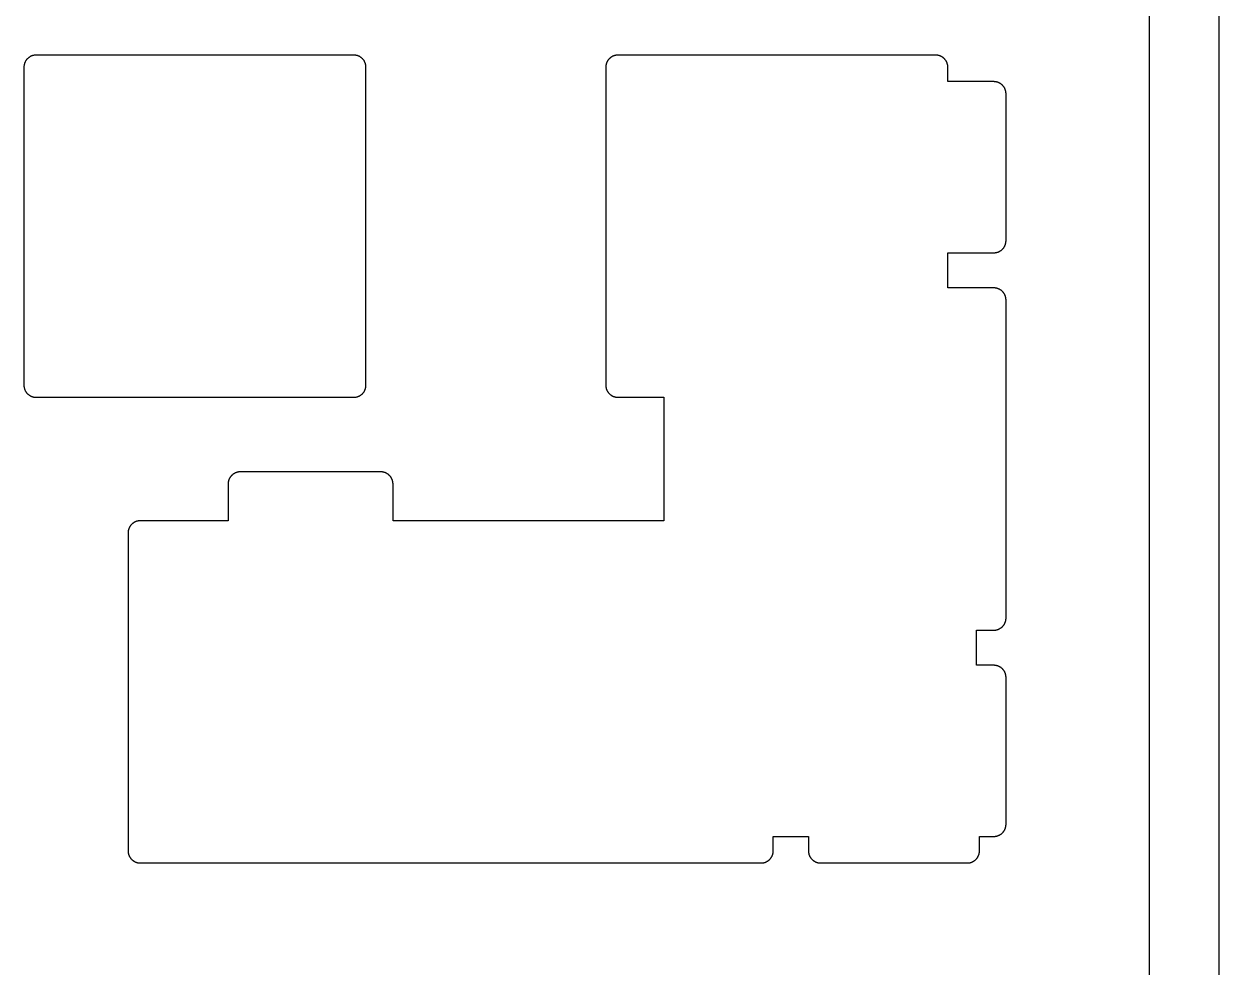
# Model space of a CAD drawing. Header units: millimetres. Extents: x -947 to -599, y 2206 to 2334.
# Drawn here: x -706.1 to -657.19, y 2246.87 to 2285.46 of the extents above; entities that cross this region are included whole.
import ezdxf

# ---------------------------------------------------------------- set-up
doc = ezdxf.new("R2010")
doc.units = ezdxf.units.MM
doc.layers.add('Default', color=18, linetype='Continuous', true_color=0x000000)

msp = doc.modelspace()

# ---------------------------------------------------------------- linework, layer by layer
at = {"layer": 'Default'}
for points in [[(-660.048, 2302.731), (-660.048, 2213.531)], [(-657.185, 2213.531), (-657.185, 2302.731)], [(-705.598, 2284.181), (-705.615, 2284.181), (-705.632, 2284.18), (-705.649, 2284.178), (-705.666, 2284.176), (-705.683, 2284.174), (-705.699, 2284.17), (-705.716, 2284.167), (-705.732, 2284.162), (-705.749, 2284.158), (-705.765, 2284.152), (-705.781, 2284.146), (-705.797, 2284.14), (-705.812, 2284.132), (-705.828, 2284.125), (-705.843, 2284.117), (-705.857, 2284.108), (-705.872, 2284.099), (-705.886, 2284.089), (-705.9, 2284.079), (-705.913, 2284.069), (-705.926, 2284.058), (-705.939, 2284.046), (-705.951, 2284.034), (-705.963, 2284.022), (-705.974, 2284.01), (-705.985, 2283.996), (-705.996, 2283.983), (-706.006, 2283.969), (-706.016, 2283.955), (-706.025, 2283.941), (-706.033, 2283.926), (-706.041, 2283.911), (-706.049, 2283.896), (-706.056, 2283.88), (-706.063, 2283.864), (-706.069, 2283.848), (-706.074, 2283.832), (-706.079, 2283.816), (-706.083, 2283.799), (-706.087, 2283.783), (-706.09, 2283.766), (-706.093, 2283.749), (-706.095, 2283.732), (-706.096, 2283.715), (-706.097, 2283.698), (-706.098, 2283.681)], [(-692.598, 2284.181), (-705.598, 2284.181)], [(-692.098, 2283.681), (-692.098, 2283.698), (-692.099, 2283.715), (-692.1, 2283.732), (-692.102, 2283.749), (-692.105, 2283.766), (-692.108, 2283.783), (-692.112, 2283.799), (-692.116, 2283.816), (-692.121, 2283.832), (-692.126, 2283.848), (-692.132, 2283.864), (-692.139, 2283.88), (-692.146, 2283.896), (-692.154, 2283.911), (-692.162, 2283.926), (-692.17, 2283.941), (-692.179, 2283.955), (-692.189, 2283.969), (-692.199, 2283.983), (-692.21, 2283.996), (-692.221, 2284.01), (-692.232, 2284.022), (-692.244, 2284.034), (-692.256, 2284.046), (-692.269, 2284.058), (-692.282, 2284.069), (-692.295, 2284.079), (-692.309, 2284.089), (-692.323, 2284.099), (-692.338, 2284.108), (-692.352, 2284.117), (-692.368, 2284.125), (-692.383, 2284.132), (-692.398, 2284.14), (-692.414, 2284.146), (-692.43, 2284.152), (-692.446, 2284.158), (-692.463, 2284.162), (-692.479, 2284.167), (-692.496, 2284.17), (-692.513, 2284.174), (-692.529, 2284.176), (-692.546, 2284.178), (-692.563, 2284.18), (-692.58, 2284.181), (-692.598, 2284.181)], [(-681.785, 2284.181), (-681.796, 2284.181), (-681.807, 2284.18), (-681.819, 2284.18), (-681.83, 2284.179), (-681.841, 2284.178), (-681.853, 2284.176), (-681.864, 2284.175), (-681.876, 2284.173), (-681.888, 2284.17), (-681.899, 2284.168), (-681.911, 2284.165), (-681.923, 2284.162), (-681.934, 2284.158), (-681.946, 2284.154), (-681.958, 2284.15), (-681.969, 2284.146), (-681.981, 2284.141), (-681.992, 2284.136), (-682.003, 2284.131), (-682.015, 2284.125), (-682.026, 2284.119), (-682.037, 2284.113), (-682.048, 2284.106), (-682.059, 2284.099), (-682.069, 2284.092), (-682.08, 2284.085), (-682.09, 2284.077), (-682.1, 2284.069), (-682.11, 2284.061), (-682.12, 2284.052), (-682.129, 2284.044), (-682.139, 2284.034), (-682.148, 2284.025), (-682.156, 2284.016), (-682.165, 2284.006), (-682.173, 2283.996), (-682.181, 2283.986), (-682.189, 2283.976), (-682.196, 2283.965), (-682.204, 2283.955), (-682.21, 2283.944), (-682.217, 2283.933), (-682.223, 2283.922), (-682.229, 2283.911), (-682.235, 2283.899), (-682.24, 2283.888), (-682.245, 2283.876), (-682.25, 2283.865), (-682.254, 2283.853), (-682.258, 2283.842), (-682.262, 2283.83), (-682.266, 2283.819), (-682.269, 2283.807), (-682.272, 2283.795), (-682.274, 2283.784), (-682.277, 2283.772), (-682.279, 2283.76), (-682.28, 2283.749), (-682.282, 2283.737), (-682.283, 2283.726), (-682.284, 2283.714), (-682.285, 2283.703), (-682.285, 2283.692), (-682.285, 2283.681)], [(-668.785, 2284.181), (-681.785, 2284.181)], [(-668.285, 2283.681), (-668.285, 2283.692), (-668.286, 2283.703), (-668.286, 2283.714), (-668.287, 2283.726), (-668.288, 2283.737), (-668.29, 2283.749), (-668.291, 2283.76), (-668.293, 2283.772), (-668.296, 2283.784), (-668.298, 2283.795), (-668.301, 2283.807), (-668.304, 2283.819), (-668.308, 2283.83), (-668.312, 2283.842), (-668.316, 2283.853), (-668.32, 2283.865), (-668.325, 2283.876), (-668.33, 2283.888), (-668.335, 2283.899), (-668.341, 2283.911), (-668.347, 2283.922), (-668.353, 2283.933), (-668.36, 2283.944), (-668.367, 2283.955), (-668.374, 2283.965), (-668.381, 2283.976), (-668.389, 2283.986), (-668.397, 2283.996), (-668.405, 2284.006), (-668.414, 2284.016), (-668.422, 2284.025), (-668.431, 2284.034), (-668.441, 2284.044), (-668.45, 2284.052), (-668.46, 2284.061), (-668.47, 2284.069), (-668.48, 2284.077), (-668.49, 2284.085), (-668.501, 2284.092), (-668.511, 2284.099), (-668.522, 2284.106), (-668.533, 2284.113), (-668.544, 2284.119), (-668.555, 2284.125), (-668.567, 2284.131), (-668.578, 2284.136), (-668.589, 2284.141), (-668.601, 2284.146), (-668.613, 2284.15), (-668.624, 2284.154), (-668.636, 2284.158), (-668.647, 2284.162), (-668.659, 2284.165), (-668.671, 2284.168), (-668.682, 2284.17), (-668.694, 2284.173), (-668.706, 2284.175), (-668.717, 2284.176), (-668.729, 2284.178), (-668.74, 2284.179), (-668.751, 2284.18), (-668.763, 2284.18), (-668.774, 2284.181), (-668.785, 2284.181)], [(-706.098, 2283.681), (-706.098, 2270.681)], [(-692.098, 2270.681), (-692.098, 2283.681)], [(-682.285, 2283.681), (-682.285, 2270.681)], [(-668.285, 2283.094), (-668.285, 2283.681)], [(-666.404, 2283.094), (-668.285, 2283.094)], [(-665.904, 2282.594), (-665.904, 2282.605), (-665.904, 2282.616), (-665.905, 2282.627), (-665.906, 2282.639), (-665.907, 2282.65), (-665.908, 2282.662), (-665.91, 2282.673), (-665.912, 2282.685), (-665.914, 2282.697), (-665.917, 2282.708), (-665.92, 2282.72), (-665.923, 2282.732), (-665.927, 2282.743), (-665.93, 2282.755), (-665.934, 2282.766), (-665.939, 2282.778), (-665.944, 2282.789), (-665.949, 2282.801), (-665.954, 2282.812), (-665.96, 2282.824), (-665.966, 2282.835), (-665.972, 2282.846), (-665.978, 2282.857), (-665.985, 2282.868), (-665.992, 2282.878), (-666, 2282.889), (-666.008, 2282.899), (-666.016, 2282.909), (-666.024, 2282.919), (-666.032, 2282.929), (-666.041, 2282.938), (-666.05, 2282.947), (-666.06, 2282.957), (-666.069, 2282.965), (-666.079, 2282.974), (-666.089, 2282.982), (-666.099, 2282.99), (-666.109, 2282.998), (-666.12, 2283.005), (-666.13, 2283.012), (-666.141, 2283.019), (-666.152, 2283.026), (-666.163, 2283.032), (-666.174, 2283.038), (-666.185, 2283.044), (-666.197, 2283.049), (-666.208, 2283.054), (-666.22, 2283.059), (-666.231, 2283.063), (-666.243, 2283.067), (-666.255, 2283.071), (-666.266, 2283.075), (-666.278, 2283.078), (-666.29, 2283.081), (-666.301, 2283.083), (-666.313, 2283.086), (-666.324, 2283.088), (-666.336, 2283.089), (-666.347, 2283.091), (-666.359, 2283.092), (-666.37, 2283.093), (-666.382, 2283.093), (-666.393, 2283.094), (-666.404, 2283.094)], [(-665.904, 2276.594), (-665.904, 2282.594)], [(-666.404, 2276.094), (-666.393, 2276.094), (-666.382, 2276.094), (-666.37, 2276.095), (-666.359, 2276.096), (-666.347, 2276.097), (-666.336, 2276.099), (-666.324, 2276.1), (-666.313, 2276.102), (-666.301, 2276.105), (-666.29, 2276.107), (-666.278, 2276.11), (-666.266, 2276.113), (-666.255, 2276.117), (-666.243, 2276.121), (-666.231, 2276.125), (-666.22, 2276.129), (-666.208, 2276.134), (-666.197, 2276.139), (-666.185, 2276.144), (-666.174, 2276.15), (-666.163, 2276.156), (-666.152, 2276.162), (-666.141, 2276.169), (-666.13, 2276.175), (-666.12, 2276.183), (-666.109, 2276.19), (-666.099, 2276.198), (-666.089, 2276.206), (-666.079, 2276.214), (-666.069, 2276.223), (-666.06, 2276.231), (-666.05, 2276.24), (-666.041, 2276.25), (-666.032, 2276.259), (-666.024, 2276.269), (-666.016, 2276.279), (-666.008, 2276.289), (-666, 2276.299), (-665.992, 2276.31), (-665.985, 2276.32), (-665.978, 2276.331), (-665.972, 2276.342), (-665.966, 2276.353), (-665.96, 2276.364), (-665.954, 2276.376), (-665.949, 2276.387), (-665.944, 2276.398), (-665.939, 2276.41), (-665.934, 2276.421), (-665.93, 2276.433), (-665.927, 2276.445), (-665.923, 2276.456), (-665.92, 2276.468), (-665.917, 2276.48), (-665.914, 2276.491), (-665.912, 2276.503), (-665.91, 2276.515), (-665.908, 2276.526), (-665.907, 2276.538), (-665.906, 2276.549), (-665.905, 2276.56), (-665.904, 2276.572), (-665.904, 2276.583), (-665.904, 2276.594)], [(-668.285, 2274.656), (-668.285, 2276.094)], [(-668.285, 2276.094), (-666.404, 2276.094)], [(-666.404, 2274.656), (-668.285, 2274.656)], [(-665.904, 2274.156), (-665.904, 2274.167), (-665.904, 2274.178), (-665.905, 2274.189), (-665.906, 2274.201), (-665.907, 2274.212), (-665.908, 2274.224), (-665.91, 2274.235), (-665.912, 2274.247), (-665.914, 2274.259), (-665.917, 2274.27), (-665.92, 2274.282), (-665.923, 2274.294), (-665.927, 2274.305), (-665.93, 2274.317), (-665.934, 2274.328), (-665.939, 2274.34), (-665.944, 2274.351), (-665.949, 2274.363), (-665.954, 2274.374), (-665.96, 2274.386), (-665.966, 2274.397), (-665.972, 2274.408), (-665.978, 2274.419), (-665.985, 2274.43), (-665.992, 2274.44), (-666, 2274.451), (-666.008, 2274.461), (-666.016, 2274.471), (-666.024, 2274.481), (-666.032, 2274.491), (-666.041, 2274.5), (-666.05, 2274.509), (-666.06, 2274.519), (-666.069, 2274.527), (-666.079, 2274.536), (-666.089, 2274.544), (-666.099, 2274.552), (-666.109, 2274.56), (-666.12, 2274.567), (-666.13, 2274.574), (-666.141, 2274.581), (-666.152, 2274.588), (-666.163, 2274.594), (-666.174, 2274.6), (-666.185, 2274.606), (-666.197, 2274.611), (-666.208, 2274.616), (-666.22, 2274.621), (-666.231, 2274.625), (-666.243, 2274.629), (-666.255, 2274.633), (-666.266, 2274.637), (-666.278, 2274.64), (-666.29, 2274.643), (-666.301, 2274.645), (-666.313, 2274.648), (-666.324, 2274.65), (-666.336, 2274.651), (-666.347, 2274.653), (-666.359, 2274.654), (-666.37, 2274.655), (-666.382, 2274.655), (-666.393, 2274.656), (-666.404, 2274.656)], [(-665.904, 2261.156), (-665.904, 2274.156)], [(-706.098, 2270.681), (-706.097, 2270.664), (-706.096, 2270.647), (-706.095, 2270.63), (-706.093, 2270.613), (-706.09, 2270.596), (-706.087, 2270.579), (-706.083, 2270.563), (-706.079, 2270.546), (-706.074, 2270.53), (-706.069, 2270.513), (-706.063, 2270.498), (-706.056, 2270.482), (-706.049, 2270.466), (-706.041, 2270.451), (-706.033, 2270.436), (-706.025, 2270.421), (-706.016, 2270.407), (-706.006, 2270.393), (-705.996, 2270.379), (-705.985, 2270.365), (-705.974, 2270.352), (-705.963, 2270.34), (-705.951, 2270.327), (-705.939, 2270.316), (-705.926, 2270.304), (-705.913, 2270.293), (-705.9, 2270.283), (-705.886, 2270.272), (-705.872, 2270.263), (-705.857, 2270.254), (-705.843, 2270.245), (-705.828, 2270.237), (-705.812, 2270.229), (-705.797, 2270.222), (-705.781, 2270.216), (-705.765, 2270.21), (-705.749, 2270.204), (-705.732, 2270.199), (-705.716, 2270.195), (-705.699, 2270.191), (-705.683, 2270.188), (-705.666, 2270.186), (-705.649, 2270.184), (-705.632, 2270.182), (-705.615, 2270.181), (-705.598, 2270.181)], [(-692.598, 2270.181), (-692.58, 2270.181), (-692.563, 2270.182), (-692.546, 2270.184), (-692.529, 2270.186), (-692.513, 2270.188), (-692.496, 2270.191), (-692.479, 2270.195), (-692.463, 2270.199), (-692.446, 2270.204), (-692.43, 2270.21), (-692.414, 2270.216), (-692.398, 2270.222), (-692.383, 2270.229), (-692.368, 2270.237), (-692.352, 2270.245), (-692.338, 2270.254), (-692.323, 2270.263), (-692.309, 2270.272), (-692.295, 2270.283), (-692.282, 2270.293), (-692.269, 2270.304), (-692.256, 2270.316), (-692.244, 2270.327), (-692.232, 2270.34), (-692.221, 2270.352), (-692.21, 2270.365), (-692.199, 2270.379), (-692.189, 2270.393), (-692.179, 2270.407), (-692.17, 2270.421), (-692.162, 2270.436), (-692.154, 2270.451), (-692.146, 2270.466), (-692.139, 2270.482), (-692.132, 2270.498), (-692.126, 2270.513), (-692.121, 2270.53), (-692.116, 2270.546), (-692.112, 2270.563), (-692.108, 2270.579), (-692.105, 2270.596), (-692.102, 2270.613), (-692.1, 2270.63), (-692.099, 2270.647), (-692.098, 2270.664), (-692.098, 2270.681)], [(-682.285, 2270.681), (-682.285, 2270.67), (-682.285, 2270.659), (-682.284, 2270.647), (-682.283, 2270.636), (-682.282, 2270.625), (-682.28, 2270.613), (-682.279, 2270.602), (-682.277, 2270.59), (-682.274, 2270.578), (-682.272, 2270.567), (-682.269, 2270.555), (-682.266, 2270.543), (-682.262, 2270.532), (-682.258, 2270.52), (-682.254, 2270.508), (-682.25, 2270.497), (-682.245, 2270.485), (-682.24, 2270.474), (-682.235, 2270.463), (-682.229, 2270.451), (-682.223, 2270.44), (-682.217, 2270.429), (-682.21, 2270.418), (-682.204, 2270.407), (-682.196, 2270.397), (-682.189, 2270.386), (-682.181, 2270.376), (-682.173, 2270.366), (-682.165, 2270.356), (-682.156, 2270.346), (-682.148, 2270.337), (-682.139, 2270.327), (-682.129, 2270.318), (-682.12, 2270.31), (-682.11, 2270.301), (-682.1, 2270.293), (-682.09, 2270.285), (-682.08, 2270.277), (-682.069, 2270.27), (-682.059, 2270.262), (-682.048, 2270.256), (-682.037, 2270.249), (-682.026, 2270.243), (-682.015, 2270.237), (-682.003, 2270.231), (-681.992, 2270.226), (-681.981, 2270.221), (-681.969, 2270.216), (-681.958, 2270.212), (-681.946, 2270.208), (-681.934, 2270.204), (-681.923, 2270.2), (-681.911, 2270.197), (-681.899, 2270.194), (-681.888, 2270.192), (-681.876, 2270.189), (-681.864, 2270.187), (-681.853, 2270.186), (-681.841, 2270.184), (-681.83, 2270.183), (-681.819, 2270.182), (-681.807, 2270.181), (-681.796, 2270.181), (-681.785, 2270.181)], [(-705.598, 2270.181), (-692.598, 2270.181)], [(-681.785, 2270.181), (-679.904, 2270.181)], [(-679.904, 2270.181), (-679.904, 2265.131)], [(-697.242, 2267.131), (-697.253, 2267.131), (-697.264, 2267.13), (-697.275, 2267.13), (-697.287, 2267.129), (-697.298, 2267.128), (-697.31, 2267.126), (-697.321, 2267.125), (-697.333, 2267.123), (-697.344, 2267.12), (-697.356, 2267.118), (-697.368, 2267.115), (-697.379, 2267.112), (-697.391, 2267.108), (-697.403, 2267.104), (-697.414, 2267.1), (-697.426, 2267.096), (-697.437, 2267.091), (-697.449, 2267.086), (-697.46, 2267.081), (-697.471, 2267.075), (-697.483, 2267.069), (-697.494, 2267.063), (-697.505, 2267.056), (-697.515, 2267.049), (-697.526, 2267.042), (-697.537, 2267.035), (-697.547, 2267.027), (-697.557, 2267.019), (-697.567, 2267.011), (-697.577, 2267.002), (-697.586, 2266.994), (-697.595, 2266.984), (-697.604, 2266.975), (-697.613, 2266.966), (-697.622, 2266.956), (-697.63, 2266.946), (-697.638, 2266.936), (-697.646, 2266.926), (-697.653, 2266.915), (-697.66, 2266.905), (-697.667, 2266.894), (-697.674, 2266.883), (-697.68, 2266.872), (-697.686, 2266.861), (-697.692, 2266.849), (-697.697, 2266.838), (-697.702, 2266.826), (-697.707, 2266.815), (-697.711, 2266.803), (-697.715, 2266.792), (-697.719, 2266.78), (-697.722, 2266.769), (-697.726, 2266.757), (-697.729, 2266.745), (-697.731, 2266.734), (-697.733, 2266.722), (-697.735, 2266.71), (-697.737, 2266.699), (-697.739, 2266.687), (-697.74, 2266.676), (-697.741, 2266.664), (-697.741, 2266.653), (-697.742, 2266.642), (-697.742, 2266.631)], [(-691.492, 2267.131), (-697.242, 2267.131)], [(-690.992, 2266.631), (-690.992, 2266.642), (-690.992, 2266.653), (-690.993, 2266.664), (-690.994, 2266.676), (-690.995, 2266.687), (-690.996, 2266.699), (-690.998, 2266.71), (-691, 2266.722), (-691.002, 2266.734), (-691.005, 2266.745), (-691.008, 2266.757), (-691.011, 2266.769), (-691.015, 2266.78), (-691.018, 2266.792), (-691.022, 2266.803), (-691.027, 2266.815), (-691.032, 2266.826), (-691.037, 2266.838), (-691.042, 2266.849), (-691.048, 2266.861), (-691.054, 2266.872), (-691.06, 2266.883), (-691.066, 2266.894), (-691.073, 2266.905), (-691.08, 2266.915), (-691.088, 2266.926), (-691.096, 2266.936), (-691.104, 2266.946), (-691.112, 2266.956), (-691.12, 2266.966), (-691.129, 2266.975), (-691.138, 2266.984), (-691.148, 2266.994), (-691.157, 2267.002), (-691.167, 2267.011), (-691.177, 2267.019), (-691.187, 2267.027), (-691.197, 2267.035), (-691.208, 2267.042), (-691.218, 2267.049), (-691.229, 2267.056), (-691.24, 2267.063), (-691.251, 2267.069), (-691.262, 2267.075), (-691.273, 2267.081), (-691.285, 2267.086), (-691.296, 2267.091), (-691.308, 2267.096), (-691.319, 2267.1), (-691.331, 2267.104), (-691.343, 2267.108), (-691.354, 2267.112), (-691.366, 2267.115), (-691.378, 2267.118), (-691.389, 2267.12), (-691.401, 2267.123), (-691.412, 2267.125), (-691.424, 2267.126), (-691.435, 2267.128), (-691.447, 2267.129), (-691.458, 2267.13), (-691.47, 2267.13), (-691.481, 2267.131), (-691.492, 2267.131)], [(-697.742, 2266.631), (-697.742, 2265.131)], [(-690.992, 2265.131), (-690.992, 2266.631)], [(-701.335, 2265.131), (-701.346, 2265.131), (-701.357, 2265.13), (-701.369, 2265.13), (-701.38, 2265.129), (-701.391, 2265.128), (-701.403, 2265.126), (-701.414, 2265.125), (-701.426, 2265.123), (-701.438, 2265.12), (-701.449, 2265.118), (-701.461, 2265.115), (-701.473, 2265.112), (-701.484, 2265.108), (-701.496, 2265.104), (-701.508, 2265.1), (-701.519, 2265.096), (-701.531, 2265.091), (-701.542, 2265.086), (-701.553, 2265.081), (-701.565, 2265.075), (-701.576, 2265.069), (-701.587, 2265.063), (-701.598, 2265.056), (-701.609, 2265.049), (-701.619, 2265.042), (-701.63, 2265.035), (-701.64, 2265.027), (-701.65, 2265.019), (-701.66, 2265.011), (-701.67, 2265.002), (-701.679, 2264.994), (-701.689, 2264.984), (-701.698, 2264.975), (-701.706, 2264.966), (-701.715, 2264.956), (-701.723, 2264.946), (-701.731, 2264.936), (-701.739, 2264.926), (-701.746, 2264.915), (-701.754, 2264.905), (-701.76, 2264.894), (-701.767, 2264.883), (-701.773, 2264.872), (-701.779, 2264.861), (-701.785, 2264.849), (-701.79, 2264.838), (-701.795, 2264.826), (-701.8, 2264.815), (-701.804, 2264.803), (-701.808, 2264.792), (-701.812, 2264.78), (-701.816, 2264.769), (-701.819, 2264.757), (-701.822, 2264.745), (-701.824, 2264.734), (-701.827, 2264.722), (-701.829, 2264.71), (-701.83, 2264.699), (-701.832, 2264.687), (-701.833, 2264.676), (-701.834, 2264.664), (-701.835, 2264.653), (-701.835, 2264.642), (-701.835, 2264.631)], [(-697.742, 2265.131), (-701.335, 2265.131)], [(-679.904, 2265.131), (-690.992, 2265.131)], [(-701.835, 2264.631), (-701.835, 2251.631)], [(-666.404, 2260.656), (-666.393, 2260.656), (-666.382, 2260.656), (-666.37, 2260.657), (-666.359, 2260.658), (-666.347, 2260.659), (-666.336, 2260.661), (-666.324, 2260.662), (-666.313, 2260.664), (-666.301, 2260.667), (-666.29, 2260.669), (-666.278, 2260.672), (-666.266, 2260.675), (-666.255, 2260.679), (-666.243, 2260.683), (-666.231, 2260.687), (-666.22, 2260.691), (-666.208, 2260.696), (-666.197, 2260.701), (-666.185, 2260.706), (-666.174, 2260.712), (-666.163, 2260.718), (-666.152, 2260.724), (-666.141, 2260.731), (-666.13, 2260.737), (-666.12, 2260.745), (-666.109, 2260.752), (-666.099, 2260.76), (-666.089, 2260.768), (-666.079, 2260.776), (-666.069, 2260.785), (-666.06, 2260.793), (-666.05, 2260.802), (-666.041, 2260.812), (-666.032, 2260.821), (-666.024, 2260.831), (-666.016, 2260.841), (-666.008, 2260.851), (-666, 2260.861), (-665.992, 2260.872), (-665.985, 2260.882), (-665.978, 2260.893), (-665.972, 2260.904), (-665.966, 2260.915), (-665.96, 2260.926), (-665.954, 2260.938), (-665.949, 2260.949), (-665.944, 2260.96), (-665.939, 2260.972), (-665.934, 2260.983), (-665.93, 2260.995), (-665.927, 2261.007), (-665.923, 2261.018), (-665.92, 2261.03), (-665.917, 2261.042), (-665.914, 2261.053), (-665.912, 2261.065), (-665.91, 2261.077), (-665.908, 2261.088), (-665.907, 2261.1), (-665.906, 2261.111), (-665.905, 2261.122), (-665.904, 2261.134), (-665.904, 2261.145), (-665.904, 2261.156)], [(-667.116, 2259.218), (-667.116, 2260.656)], [(-667.116, 2260.656), (-666.404, 2260.656)], [(-666.404, 2259.218), (-667.116, 2259.218)], [(-665.904, 2258.718), (-665.904, 2258.729), (-665.904, 2258.74), (-665.905, 2258.751), (-665.906, 2258.763), (-665.907, 2258.774), (-665.908, 2258.786), (-665.91, 2258.797), (-665.912, 2258.809), (-665.914, 2258.821), (-665.917, 2258.832), (-665.92, 2258.844), (-665.923, 2258.856), (-665.927, 2258.867), (-665.93, 2258.879), (-665.934, 2258.89), (-665.939, 2258.902), (-665.944, 2258.913), (-665.949, 2258.925), (-665.954, 2258.936), (-665.96, 2258.948), (-665.966, 2258.959), (-665.972, 2258.97), (-665.978, 2258.981), (-665.985, 2258.992), (-665.992, 2259.002), (-666, 2259.013), (-666.008, 2259.023), (-666.016, 2259.033), (-666.024, 2259.043), (-666.032, 2259.053), (-666.041, 2259.062), (-666.05, 2259.071), (-666.06, 2259.081), (-666.069, 2259.089), (-666.079, 2259.098), (-666.089, 2259.106), (-666.099, 2259.114), (-666.109, 2259.122), (-666.12, 2259.129), (-666.13, 2259.136), (-666.141, 2259.143), (-666.152, 2259.15), (-666.163, 2259.156), (-666.174, 2259.162), (-666.185, 2259.168), (-666.197, 2259.173), (-666.208, 2259.178), (-666.22, 2259.183), (-666.231, 2259.187), (-666.243, 2259.191), (-666.255, 2259.195), (-666.266, 2259.199), (-666.278, 2259.202), (-666.29, 2259.205), (-666.301, 2259.207), (-666.313, 2259.21), (-666.324, 2259.212), (-666.336, 2259.213), (-666.347, 2259.215), (-666.359, 2259.216), (-666.37, 2259.217), (-666.382, 2259.217), (-666.393, 2259.218), (-666.404, 2259.218)], [(-665.904, 2252.718), (-665.904, 2258.718)], [(-666.404, 2252.218), (-666.393, 2252.218), (-666.382, 2252.218), (-666.37, 2252.219), (-666.359, 2252.22), (-666.347, 2252.221), (-666.336, 2252.223), (-666.324, 2252.224), (-666.313, 2252.226), (-666.301, 2252.229), (-666.29, 2252.231), (-666.278, 2252.234), (-666.266, 2252.237), (-666.255, 2252.241), (-666.243, 2252.245), (-666.231, 2252.249), (-666.22, 2252.253), (-666.208, 2252.258), (-666.197, 2252.263), (-666.185, 2252.268), (-666.174, 2252.274), (-666.163, 2252.28), (-666.152, 2252.286), (-666.141, 2252.293), (-666.13, 2252.299), (-666.12, 2252.307), (-666.109, 2252.314), (-666.099, 2252.322), (-666.089, 2252.33), (-666.079, 2252.338), (-666.069, 2252.347), (-666.06, 2252.355), (-666.05, 2252.364), (-666.041, 2252.374), (-666.032, 2252.383), (-666.024, 2252.393), (-666.016, 2252.403), (-666.008, 2252.413), (-666, 2252.423), (-665.992, 2252.434), (-665.985, 2252.444), (-665.978, 2252.455), (-665.972, 2252.466), (-665.966, 2252.477), (-665.96, 2252.488), (-665.954, 2252.5), (-665.949, 2252.511), (-665.944, 2252.522), (-665.939, 2252.534), (-665.934, 2252.545), (-665.93, 2252.557), (-665.927, 2252.569), (-665.923, 2252.58), (-665.92, 2252.592), (-665.917, 2252.604), (-665.914, 2252.615), (-665.912, 2252.627), (-665.91, 2252.639), (-665.908, 2252.65), (-665.907, 2252.662), (-665.906, 2252.673), (-665.905, 2252.684), (-665.904, 2252.696), (-665.904, 2252.707), (-665.904, 2252.718)], [(-675.429, 2251.631), (-675.429, 2252.218)], [(-675.429, 2252.218), (-673.991, 2252.218)], [(-673.991, 2252.218), (-673.991, 2251.631)], [(-666.991, 2251.631), (-666.991, 2252.218)], [(-666.991, 2252.218), (-666.404, 2252.218)], [(-701.835, 2251.631), (-701.835, 2251.62), (-701.835, 2251.609), (-701.834, 2251.597), (-701.833, 2251.586), (-701.832, 2251.575), (-701.83, 2251.563), (-701.829, 2251.552), (-701.827, 2251.54), (-701.824, 2251.528), (-701.822, 2251.517), (-701.819, 2251.505), (-701.816, 2251.493), (-701.812, 2251.482), (-701.808, 2251.47), (-701.804, 2251.458), (-701.8, 2251.447), (-701.795, 2251.435), (-701.79, 2251.424), (-701.785, 2251.413), (-701.779, 2251.401), (-701.773, 2251.39), (-701.767, 2251.379), (-701.76, 2251.368), (-701.754, 2251.357), (-701.746, 2251.347), (-701.739, 2251.336), (-701.731, 2251.326), (-701.723, 2251.316), (-701.715, 2251.306), (-701.706, 2251.296), (-701.698, 2251.287), (-701.689, 2251.277), (-701.679, 2251.268), (-701.67, 2251.26), (-701.66, 2251.251), (-701.65, 2251.243), (-701.64, 2251.235), (-701.63, 2251.227), (-701.619, 2251.22), (-701.609, 2251.212), (-701.598, 2251.206), (-701.587, 2251.199), (-701.576, 2251.193), (-701.565, 2251.187), (-701.553, 2251.181), (-701.542, 2251.176), (-701.531, 2251.171), (-701.519, 2251.166), (-701.508, 2251.162), (-701.496, 2251.158), (-701.484, 2251.154), (-701.473, 2251.15), (-701.461, 2251.147), (-701.449, 2251.144), (-701.438, 2251.142), (-701.426, 2251.139), (-701.414, 2251.137), (-701.403, 2251.136), (-701.391, 2251.134), (-701.38, 2251.133), (-701.369, 2251.132), (-701.357, 2251.131), (-701.346, 2251.131), (-701.335, 2251.131)], [(-675.929, 2251.131), (-675.918, 2251.131), (-675.907, 2251.131), (-675.895, 2251.132), (-675.884, 2251.133), (-675.872, 2251.134), (-675.861, 2251.136), (-675.849, 2251.137), (-675.838, 2251.139), (-675.826, 2251.142), (-675.815, 2251.144), (-675.803, 2251.147), (-675.791, 2251.15), (-675.78, 2251.154), (-675.768, 2251.158), (-675.756, 2251.162), (-675.745, 2251.166), (-675.733, 2251.171), (-675.722, 2251.176), (-675.71, 2251.181), (-675.699, 2251.187), (-675.688, 2251.193), (-675.677, 2251.199), (-675.666, 2251.206), (-675.655, 2251.212), (-675.645, 2251.22), (-675.634, 2251.227), (-675.624, 2251.235), (-675.614, 2251.243), (-675.604, 2251.251), (-675.594, 2251.26), (-675.585, 2251.268), (-675.575, 2251.277), (-675.566, 2251.287), (-675.557, 2251.296), (-675.549, 2251.306), (-675.541, 2251.316), (-675.533, 2251.326), (-675.525, 2251.336), (-675.517, 2251.347), (-675.51, 2251.357), (-675.503, 2251.368), (-675.497, 2251.379), (-675.491, 2251.39), (-675.485, 2251.401), (-675.479, 2251.413), (-675.474, 2251.424), (-675.469, 2251.435), (-675.464, 2251.447), (-675.459, 2251.458), (-675.455, 2251.47), (-675.452, 2251.482), (-675.448, 2251.493), (-675.445, 2251.505), (-675.442, 2251.517), (-675.439, 2251.528), (-675.437, 2251.54), (-675.435, 2251.552), (-675.433, 2251.563), (-675.432, 2251.575), (-675.431, 2251.586), (-675.43, 2251.597), (-675.429, 2251.609), (-675.429, 2251.62), (-675.429, 2251.631)], [(-673.991, 2251.631), (-673.991, 2251.62), (-673.99, 2251.609), (-673.99, 2251.597), (-673.989, 2251.586), (-673.988, 2251.575), (-673.986, 2251.563), (-673.984, 2251.552), (-673.982, 2251.54), (-673.98, 2251.528), (-673.978, 2251.517), (-673.975, 2251.505), (-673.971, 2251.493), (-673.968, 2251.482), (-673.964, 2251.47), (-673.96, 2251.458), (-673.956, 2251.447), (-673.951, 2251.435), (-673.946, 2251.424), (-673.941, 2251.413), (-673.935, 2251.401), (-673.929, 2251.39), (-673.923, 2251.379), (-673.916, 2251.368), (-673.909, 2251.357), (-673.902, 2251.347), (-673.895, 2251.336), (-673.887, 2251.326), (-673.879, 2251.316), (-673.871, 2251.306), (-673.862, 2251.296), (-673.853, 2251.287), (-673.844, 2251.277), (-673.835, 2251.268), (-673.826, 2251.26), (-673.816, 2251.251), (-673.806, 2251.243), (-673.796, 2251.235), (-673.786, 2251.227), (-673.775, 2251.22), (-673.764, 2251.212), (-673.754, 2251.206), (-673.743, 2251.199), (-673.732, 2251.193), (-673.72, 2251.187), (-673.709, 2251.181), (-673.698, 2251.176), (-673.686, 2251.171), (-673.675, 2251.166), (-673.663, 2251.162), (-673.652, 2251.158), (-673.64, 2251.154), (-673.628, 2251.15), (-673.617, 2251.147), (-673.605, 2251.144), (-673.593, 2251.142), (-673.582, 2251.139), (-673.57, 2251.137), (-673.559, 2251.136), (-673.547, 2251.134), (-673.536, 2251.133), (-673.524, 2251.132), (-673.513, 2251.131), (-673.502, 2251.131), (-673.491, 2251.131)], [(-667.491, 2251.131), (-667.48, 2251.131), (-667.469, 2251.131), (-667.457, 2251.132), (-667.446, 2251.133), (-667.434, 2251.134), (-667.423, 2251.136), (-667.411, 2251.137), (-667.4, 2251.139), (-667.388, 2251.142), (-667.377, 2251.144), (-667.365, 2251.147), (-667.353, 2251.15), (-667.342, 2251.154), (-667.33, 2251.158), (-667.318, 2251.162), (-667.307, 2251.166), (-667.295, 2251.171), (-667.284, 2251.176), (-667.272, 2251.181), (-667.261, 2251.187), (-667.25, 2251.193), (-667.239, 2251.199), (-667.228, 2251.206), (-667.217, 2251.212), (-667.207, 2251.22), (-667.196, 2251.227), (-667.186, 2251.235), (-667.176, 2251.243), (-667.166, 2251.251), (-667.156, 2251.26), (-667.147, 2251.268), (-667.137, 2251.277), (-667.128, 2251.287), (-667.119, 2251.296), (-667.111, 2251.306), (-667.103, 2251.316), (-667.095, 2251.326), (-667.087, 2251.336), (-667.079, 2251.347), (-667.072, 2251.357), (-667.065, 2251.368), (-667.059, 2251.379), (-667.053, 2251.39), (-667.047, 2251.401), (-667.041, 2251.413), (-667.036, 2251.424), (-667.031, 2251.435), (-667.026, 2251.447), (-667.021, 2251.458), (-667.017, 2251.47), (-667.014, 2251.482), (-667.01, 2251.493), (-667.007, 2251.505), (-667.004, 2251.517), (-667.001, 2251.528), (-666.999, 2251.54), (-666.997, 2251.552), (-666.995, 2251.563), (-666.994, 2251.575), (-666.993, 2251.586), (-666.992, 2251.597), (-666.991, 2251.609), (-666.991, 2251.62), (-666.991, 2251.631)], [(-701.335, 2251.131), (-675.929, 2251.131)], [(-673.491, 2251.131), (-667.491, 2251.131)]]:
    msp.add_lwpolyline(points, dxfattribs=at)

doc.saveas('drawing.dxf')
